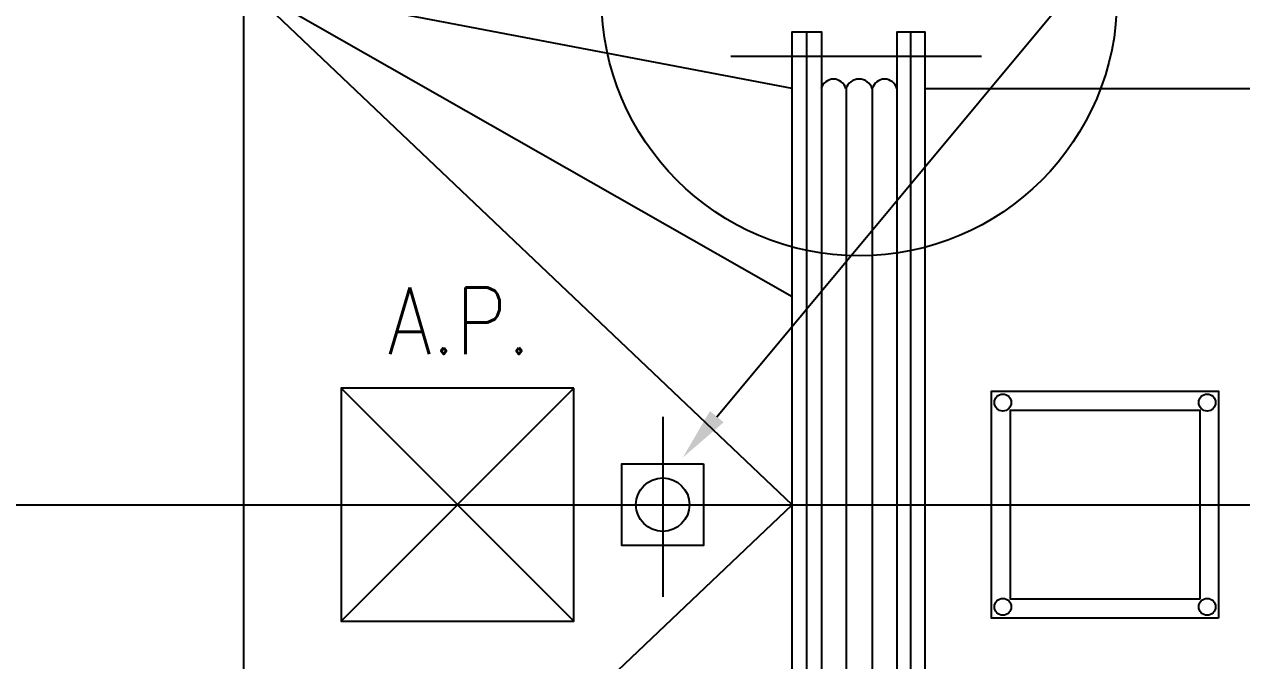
# Model space of a CAD drawing. Extents: x 2246048 to 2442613, y -66234 to 220766.
# Drawn here: x 2367615 to 2372182, y 130679 to 133067 of the extents above; entities that cross this region are included whole.
import ezdxf
from ezdxf.enums import TextEntityAlignment as Align

# ---------------------------------------------------------------- set-up
doc = ezdxf.new("R2010")
doc.units = 0
doc.header["$LTSCALE"] = 1000
doc.header["$MEASUREMENT"] = 0
doc.linetypes.add('$RECOVER_980714094048-68', pattern=[0])
for name, color, linetype in [('$RECOVER_980714094048-101', 7, 'Continuous'), ('$RECOVER_980714094048-93', 7, 'Continuous'), ('$RECOVER_980714094048-99', 7, 'Continuous'), ('EGTXT', 7, 'Continuous')]:
    doc.layers.add(name, color=color, linetype=linetype)
doc.styles.add('S25', font='SIMPLEX.shx', dxfattribs={"width": 0.85, "height": 2.5})

msp = doc.modelspace()

# ---------------------------------------------------------------- linework, layer by layer
at = {"layer": '$RECOVER_980714094048-101', "linetype": 'Continuous'}
for p, q in [((2370495.983, 132825.708), (2368437.563, 133218.828)), ((2368437.563, 133218.828), (2370495.983, 132044.928)), ((2370495.983, 131264.148), (2368437.563, 133218.828)), ((2368437.563, 133218.828), (2368437.563, 129309.468)), ((2370698.003, 132825.708), (2370698.003, 129702.588)), ((2370796.283, 132825.708), (2370796.283, 129702.588)), ((2370992.843, 132825.708), (2373979.976, 132825.708)), ((2369676.983, 131700.948), (2368803.383, 130827.348)), ((2369676.983, 130827.348), (2368803.383, 131700.948)), ((2368437.563, 129309.468), (2370495.983, 131264.148))]:
    msp.add_line(p, q, dxfattribs=at)
for centre, radius in [((2371286.045, 131647.44), 31.743), ((2372052.629, 131647.44), 31.743), ((2370010.043, 131264.148), 100.381), ((2371286.045, 130880.856), 31.743), ((2372052.629, 130880.856), 31.743)]:
    msp.add_circle(centre, radius, dxfattribs=at)
for centre, radius, start, end in [((2370650.774, 132813.641), 47.689, 14.656753, 165.34325), ((2370746.597, 132809.382), 52.299, 18.189047, 161.810956), ((2370842.42, 132813.641), 47.689, 14.656753, 165.34325)]:
    msp.add_arc(centre, radius, start, end, dxfattribs=at)
for points in [[(2370605.183, 129489.648), (2370495.983, 129489.648), (2370495.983, 133038.648), (2370605.183, 133038.648)], [(2370992.843, 129489.648), (2370889.103, 129489.648), (2370889.103, 133038.648), (2370992.843, 133038.648)], [(2369676.983, 131700.948), (2368803.383, 131700.948), (2368803.383, 130827.348), (2369676.983, 130827.348)], [(2372095.763, 130838.268), (2371244.003, 130838.268), (2371244.003, 131690.028), (2372095.763, 131690.028)], [(2372024.783, 130909.248), (2371314.983, 130909.248), (2371314.983, 131619.048), (2372024.783, 131619.048)], [(2370162.923, 131417.028), (2370162.923, 131111.268), (2369857.163, 131111.268), (2369857.163, 131417.028)]]:
    msp.add_3dface(points, dxfattribs=at)
at = {"layer": '$RECOVER_980714094048-93', "color": 7, "linetype": 'Continuous'}
msp.add_circle((2370747.33, 133165.271), 966.948, dxfattribs=at)
at = {"layer": '$RECOVER_980714094048-99', "color": 5, "linetype": 'Continuous'}
for p, q in [((2370550.583, 129489.648), (2370550.583, 133038.648)), ((2370940.973, 129489.648), (2370940.973, 133038.648))]:
    msp.add_line(p, q, dxfattribs=at)
at = {"layer": '$RECOVER_980714094048-99', "color": 5, "linetype": '$RECOVER_980714094048-68'}
for p, q in [((2371206.22, 132945.828), (2370265.844, 132945.828)), ((2370010.043, 131593.986), (2370010.043, 130918.038)), ((2367558.503, 131264.148), (2377528.976, 131264.148))]:
    msp.add_line(p, q, dxfattribs=at)
at = {"layer": 'EGTXT', "color": 1}
msp.add_line((2370212.913, 131594.434), (2372215.718, 134000.596), dxfattribs=at)
msp.add_solid([(2370187.293, 131615.759), (2370238.533, 131573.109), (2370084.964, 131440.717)], dxfattribs=at)

# ---------------------------------------------------------------- texts
at = {"layer": '$RECOVER_980714094048-93', "color": 7, "linetype": 'Continuous', "style": 'S25', "width": 0.85}
msp.add_text('A.P.', height=250, dxfattribs=at).set_placement((2369247.511, 131954.138), align=Align.MIDDLE)

doc.saveas('drawing.dxf')
